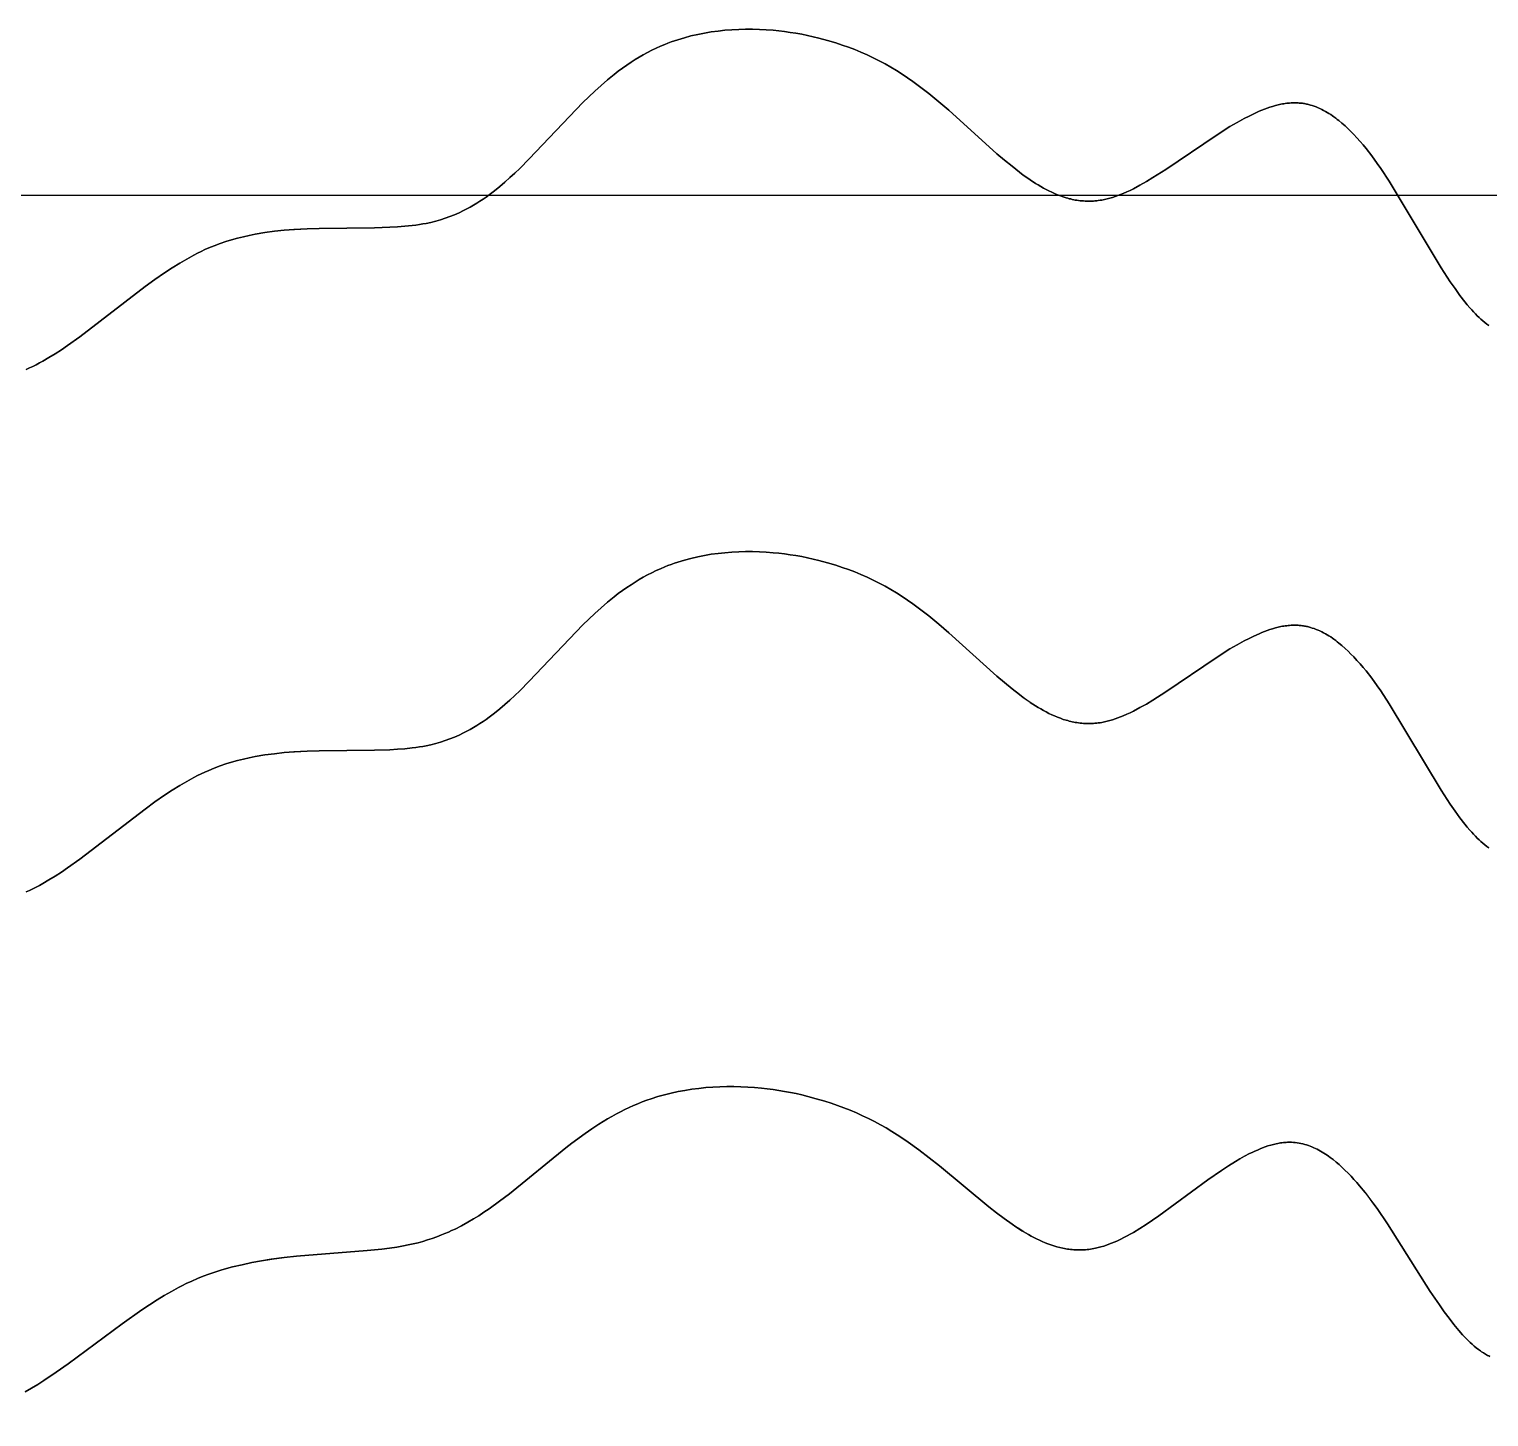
# Model space of a CAD drawing. Header units: feet. Extents: x 0 to 1.5, y 93.18 to 96.08.
# Drawn here: x 0.9375 to 1.125, y 95.8431 to 96.0213 of the extents above; entities that cross this region are included whole.
import ezdxf

# ---------------------------------------------------------------- set-up
doc = ezdxf.new("R2010")
doc.units = ezdxf.units.FT
doc.header["$MEASUREMENT"] = 0
doc.layers.add('Default', color=7, linetype='Continuous', true_color=0x000000)

msp = doc.modelspace()

# ---------------------------------------------------------------- linework, layer by layer
at = {"layer": 'Default'}
for points in [[(0.93711, 95.97762), (0.93755, 95.97782), (0.93798, 95.97802), (0.9384, 95.97824), (0.93882, 95.97846), (0.93924, 95.97869), (0.94004, 95.97915), (0.94085, 95.97965), (0.94164, 95.98017), (0.94244, 95.98071), (0.94399, 95.98182), (0.95239, 95.98827), (0.95363, 95.98917), (0.9549, 95.99004), (0.95585, 95.99067), (0.95683, 95.99128), (0.95773, 95.99182), (0.95866, 95.99232), (0.95913, 95.99257), (0.9596, 95.9928), (0.96008, 95.99302), (0.96056, 95.99324), (0.96128, 95.99353), (0.96202, 95.99381), (0.96275, 95.99406), (0.9635, 95.99429), (0.96425, 95.9945), (0.96501, 95.99468), (0.96577, 95.99485), (0.96654, 95.99501), (0.96777, 95.99521), (0.96901, 95.99538), (0.97026, 95.99551), (0.97159, 95.99561), (0.97319, 95.9957), (0.97477, 95.99575), (0.98185, 95.99583), (0.98383, 95.99589), (0.9848, 95.99595), (0.98574, 95.99602), (0.98669, 95.99612), (0.98717, 95.99618), (0.98764, 95.99625), (0.98806, 95.99632), (0.98848, 95.9964), (0.9891, 95.99653), (0.98973, 95.99669), (0.99034, 95.99686), (0.99094, 95.99706), (0.99154, 95.99727), (0.99214, 95.99751), (0.99272, 95.99777), (0.9933, 95.99804), (0.99373, 95.99827), (0.99416, 95.9985), (0.99458, 95.99874), (0.99499, 95.99899), (0.9954, 95.99924), (0.9958, 95.99951), (0.9962, 95.99978), (0.99659, 96.00007), (0.99728, 96.00059), (0.99795, 96.00113), (0.99861, 96.00169), (0.99926, 96.00227), (0.99989, 96.00286), (1.00052, 96.00346), (1.00173, 96.00469), (1.00862, 96.01194), (1.01014, 96.01339), (1.01096, 96.01413), (1.0118, 96.01484), (1.01265, 96.01554), (1.01318, 96.01594), (1.01372, 96.01634), (1.01426, 96.01672), (1.01482, 96.0171), (1.01533, 96.01743), (1.01586, 96.01775), (1.01639, 96.01805), (1.01692, 96.01835), (1.01747, 96.01863), (1.01802, 96.01889), (1.01858, 96.01915), (1.01914, 96.01939), (1.01956, 96.01955), (1.01997, 96.0197), (1.02039, 96.01985), (1.02081, 96.01999), (1.02166, 96.02025), (1.02251, 96.02047), (1.02338, 96.02067), (1.02425, 96.02085), (1.02512, 96.02099), (1.026, 96.02111), (1.02688, 96.02121), (1.02776, 96.02128), (1.02864, 96.02132), (1.02953, 96.02134), (1.03042, 96.02134), (1.0313, 96.02132), (1.03219, 96.02128), (1.03307, 96.02121), (1.0338, 96.02113), (1.03453, 96.02105), (1.03526, 96.02094), (1.03599, 96.02083), (1.03674, 96.02069), (1.03748, 96.02054), (1.03822, 96.02038), (1.03895, 96.0202), (1.04004, 96.0199), (1.04111, 96.01958), (1.04193, 96.01931), (1.04275, 96.01902), (1.04355, 96.01872), (1.04435, 96.01839), (1.04514, 96.01805), (1.04593, 96.01768), (1.0467, 96.01729), (1.04746, 96.01689), (1.0482, 96.01647), (1.04892, 96.01603), (1.04964, 96.01557), (1.05034, 96.0151), (1.05103, 96.01462), (1.05171, 96.01412), (1.05305, 96.01309), (1.05436, 96.01202), (1.05564, 96.01092), (1.06182, 96.00535), (1.06278, 96.00452), (1.06375, 96.00373), (1.06471, 96.00297), (1.06519, 96.00261), (1.06596, 96.00207), (1.06609, 96.00197), (1.06676, 96.00154), (1.0671, 96.00133), (1.06744, 96.00112), (1.06779, 96.00093), (1.06814, 96.00074), (1.06849, 96.00056), (1.06885, 96.00039), (1.06922, 96.00022), (1.06959, 96.00007), (1.06996, 95.99993), (1.07033, 95.9998), (1.07072, 95.99968), (1.07091, 95.99962), (1.0711, 95.99957), (1.07129, 95.99953), (1.07149, 95.99948), (1.07168, 95.99944), (1.07188, 95.9994), (1.07209, 95.99937), (1.0723, 95.99934), (1.0725, 95.99931), (1.07271, 95.99929), (1.07292, 95.99928), (1.07313, 95.99926), (1.07334, 95.99926), (1.07356, 95.99925), (1.07377, 95.99925), (1.07398, 95.99926), (1.0742, 95.99927), (1.07441, 95.99929), (1.07463, 95.99931), (1.07484, 95.99933), (1.07506, 95.99937), (1.07528, 95.9994), (1.07563, 95.99947), (1.07598, 95.99955), (1.07632, 95.99964), (1.07667, 95.99974), (1.07701, 95.99985), (1.07735, 95.99997), (1.07768, 96.0001), (1.07801, 96.00023), (1.07851, 96.00045), (1.07893, 96.00064), (1.07935, 96.00085), (1.08019, 96.00129), (1.08102, 96.00177), (1.08186, 96.00227), (1.08349, 96.00331), (1.08996, 96.0077), (1.09175, 96.00883), (1.09267, 96.00937), (1.09359, 96.00988), (1.0942, 96.01019), (1.09482, 96.01049), (1.09549, 96.0108), (1.09583, 96.01094), (1.09618, 96.01107), (1.09653, 96.0112), (1.09688, 96.01132), (1.09723, 96.01143), (1.09758, 96.01153), (1.09794, 96.01162), (1.0983, 96.0117), (1.09849, 96.01174), (1.09867, 96.01177), (1.09885, 96.0118), (1.09904, 96.01182), (1.09922, 96.01184), (1.09941, 96.01186), (1.09959, 96.01187), (1.09978, 96.01188), (1.09996, 96.01189), (1.10015, 96.01189), (1.10033, 96.01188), (1.10052, 96.01187), (1.10065, 96.01186), (1.10078, 96.01185), (1.10091, 96.01184), (1.10105, 96.01182), (1.10118, 96.0118), (1.10131, 96.01178), (1.10144, 96.01176), (1.10156, 96.01173), (1.10169, 96.0117), (1.10182, 96.01167), (1.10208, 96.0116), (1.10233, 96.01153), (1.10258, 96.01144), (1.10283, 96.01135), (1.10307, 96.01125), (1.10331, 96.01114), (1.10355, 96.01103), (1.10378, 96.01091), (1.10401, 96.01078), (1.10424, 96.01065), (1.10447, 96.01051), (1.10469, 96.01037), (1.1049, 96.01022), (1.10511, 96.01007), (1.10533, 96.00992), (1.10553, 96.00976), (1.10574, 96.0096), (1.10614, 96.00926), (1.10654, 96.00891), (1.10692, 96.00855), (1.10729, 96.00818), (1.10765, 96.00781), (1.10806, 96.00738), (1.10846, 96.00693), (1.10885, 96.00647), (1.10923, 96.00601), (1.10996, 96.00506), (1.11067, 96.0041), (1.11113, 96.00344), (1.11222, 96.0018), (1.11889, 95.9907), (1.12005, 95.9889), (1.12066, 95.98801), (1.12129, 95.98714), (1.12192, 95.98632), (1.12224, 95.98592), (1.12257, 95.98554), (1.1228, 95.98528), (1.12304, 95.98502), (1.12328, 95.98477), (1.12352, 95.98452), (1.12375, 95.9843), (1.12399, 95.98408), (1.12423, 95.98387), (1.12448, 95.98366), (1.12474, 95.98346), (1.12487, 95.98337), (1.125, 95.98327)], [(1.125, 95.98327), (1.12487, 95.98337), (1.12474, 95.98346), (1.12448, 95.98366), (1.12423, 95.98387), (1.12399, 95.98408), (1.12375, 95.9843), (1.12352, 95.98452), (1.12328, 95.98477), (1.12304, 95.98502), (1.1228, 95.98528), (1.12257, 95.98554), (1.12224, 95.98592), (1.12192, 95.98632), (1.12129, 95.98714), (1.12066, 95.98801), (1.12005, 95.9889), (1.11889, 95.9907), (1.11222, 96.0018), (1.11113, 96.00344), (1.11067, 96.0041), (1.10996, 96.00506), (1.10923, 96.00601), (1.10885, 96.00647), (1.10846, 96.00693), (1.10806, 96.00738), (1.10765, 96.00781), (1.10729, 96.00818), (1.10692, 96.00855), (1.10654, 96.00891), (1.10614, 96.00926), (1.10574, 96.0096), (1.10553, 96.00976), (1.10533, 96.00992), (1.10511, 96.01007), (1.1049, 96.01022), (1.10469, 96.01037), (1.10447, 96.01051), (1.10424, 96.01065), (1.10401, 96.01078), (1.10378, 96.01091), (1.10355, 96.01103), (1.10331, 96.01114), (1.10307, 96.01125), (1.10283, 96.01135), (1.10258, 96.01144), (1.10233, 96.01153), (1.10208, 96.0116), (1.10182, 96.01167), (1.10169, 96.0117), (1.10156, 96.01173), (1.10144, 96.01176), (1.10131, 96.01178), (1.10118, 96.0118), (1.10105, 96.01182), (1.10091, 96.01184), (1.10078, 96.01185), (1.10065, 96.01186), (1.10052, 96.01187), (1.10033, 96.01188), (1.10015, 96.01189), (1.09996, 96.01189), (1.09978, 96.01188), (1.09959, 96.01187), (1.09941, 96.01186), (1.09922, 96.01184), (1.09904, 96.01182), (1.09885, 96.0118), (1.09867, 96.01177), (1.09849, 96.01174), (1.0983, 96.0117), (1.09794, 96.01162), (1.09758, 96.01153), (1.09723, 96.01143), (1.09688, 96.01132), (1.09653, 96.0112), (1.09618, 96.01107), (1.09583, 96.01094), (1.09549, 96.0108), (1.09482, 96.01049), (1.0942, 96.01019), (1.09359, 96.00988), (1.09267, 96.00937), (1.09175, 96.00883), (1.08996, 96.0077), (1.08349, 96.00331), (1.08186, 96.00227), (1.08102, 96.00177), (1.08019, 96.00129), (1.07935, 96.00085), (1.07893, 96.00064), (1.07851, 96.00045), (1.07801, 96.00023), (1.07768, 96.0001), (1.07735, 95.99997), (1.07701, 95.99985), (1.07667, 95.99974), (1.07632, 95.99964), (1.07598, 95.99955), (1.07563, 95.99947), (1.07528, 95.9994), (1.07506, 95.99937), (1.07484, 95.99933), (1.07463, 95.99931), (1.07441, 95.99929), (1.0742, 95.99927), (1.07398, 95.99926), (1.07377, 95.99925), (1.07356, 95.99925), (1.07334, 95.99926), (1.07313, 95.99926), (1.07292, 95.99928), (1.07271, 95.99929), (1.0725, 95.99931), (1.0723, 95.99934), (1.07209, 95.99937), (1.07188, 95.9994), (1.07168, 95.99944), (1.07149, 95.99948), (1.07129, 95.99953), (1.0711, 95.99957), (1.07091, 95.99962), (1.07072, 95.99968), (1.07033, 95.9998), (1.06996, 95.99993), (1.06959, 96.00007), (1.06922, 96.00022), (1.06885, 96.00039), (1.06849, 96.00056), (1.06814, 96.00074), (1.06779, 96.00093), (1.06744, 96.00112), (1.0671, 96.00133), (1.06676, 96.00154), (1.06609, 96.00197), (1.06567, 96.00227), (1.06519, 96.00261), (1.06471, 96.00297), (1.06375, 96.00373), (1.06278, 96.00452), (1.06182, 96.00535), (1.05564, 96.01092), (1.05436, 96.01202), (1.05305, 96.01309), (1.05171, 96.01412), (1.05103, 96.01462), (1.05034, 96.0151), (1.04964, 96.01557), (1.04892, 96.01603), (1.0482, 96.01647), (1.04746, 96.01689), (1.0467, 96.01729), (1.04593, 96.01768), (1.04514, 96.01805), (1.04435, 96.01839), (1.04355, 96.01872), (1.04275, 96.01902), (1.04193, 96.01931), (1.04111, 96.01958), (1.04004, 96.0199), (1.03895, 96.0202), (1.03822, 96.02038), (1.03748, 96.02054), (1.03674, 96.02069), (1.03599, 96.02083), (1.03526, 96.02094), (1.03453, 96.02105), (1.0338, 96.02113), (1.03307, 96.02121), (1.03219, 96.02128), (1.0313, 96.02132), (1.03042, 96.02134), (1.02953, 96.02134), (1.02864, 96.02132), (1.02776, 96.02128), (1.02688, 96.02121), (1.026, 96.02111), (1.02512, 96.02099), (1.02425, 96.02085), (1.02338, 96.02067), (1.02251, 96.02047), (1.02166, 96.02025), (1.02081, 96.01999), (1.02039, 96.01985), (1.01997, 96.0197), (1.01956, 96.01955), (1.01914, 96.01939), (1.01858, 96.01915), (1.01802, 96.01889), (1.01747, 96.01863), (1.01692, 96.01835), (1.01639, 96.01805), (1.01586, 96.01775), (1.01533, 96.01743), (1.01482, 96.0171), (1.01426, 96.01672), (1.01372, 96.01634), (1.01318, 96.01594), (1.01265, 96.01554), (1.0118, 96.01484), (1.01096, 96.01413), (1.01014, 96.01339), (1.00862, 96.01194), (1.00173, 96.00469), (1.00052, 96.00346), (0.99989, 96.00286), (0.99926, 96.00227), (0.99861, 96.00169), (0.99795, 96.00113), (0.99728, 96.00059), (0.99659, 96.00007), (0.9962, 95.99978), (0.9958, 95.99951), (0.9954, 95.99924), (0.99499, 95.99899), (0.99458, 95.99874), (0.99416, 95.9985), (0.99373, 95.99827), (0.9933, 95.99804), (0.99272, 95.99777), (0.99214, 95.99751), (0.99154, 95.99727), (0.99094, 95.99706), (0.99034, 95.99686), (0.98973, 95.99669), (0.9891, 95.99653), (0.98848, 95.9964), (0.98806, 95.99632), (0.98764, 95.99625), (0.98717, 95.99618), (0.98669, 95.99612), (0.98574, 95.99602), (0.9848, 95.99595), (0.98383, 95.99589), (0.98185, 95.99583), (0.97477, 95.99575), (0.97319, 95.9957), (0.97151, 95.99561), (0.97026, 95.99551), (0.96901, 95.99538), (0.96777, 95.99521), (0.96654, 95.99501), (0.96577, 95.99485), (0.96501, 95.99468), (0.96425, 95.9945), (0.9635, 95.99429), (0.96275, 95.99406), (0.96202, 95.99381), (0.96128, 95.99353), (0.96056, 95.99324), (0.96008, 95.99302), (0.9596, 95.9928), (0.95913, 95.99257), (0.95866, 95.99232), (0.95773, 95.99182), (0.95683, 95.99128), (0.95585, 95.99067), (0.9549, 95.99004), (0.95363, 95.98917), (0.95239, 95.98827), (0.94399, 95.98182), (0.94244, 95.98071), (0.94164, 95.98017), (0.94085, 95.97965), (0.94004, 95.97915), (0.93924, 95.97869), (0.93882, 95.97846), (0.9384, 95.97824), (0.93798, 95.97802), (0.93755, 95.97782), (0.93711, 95.97762)], [(0.93711, 95.91051), (0.93755, 95.91071), (0.93798, 95.91091), (0.9384, 95.91113), (0.93882, 95.91135), (0.93924, 95.91157), (0.94004, 95.91204), (0.94085, 95.91254), (0.94164, 95.91306), (0.94244, 95.91359), (0.94399, 95.91471), (0.95239, 95.92115), (0.95363, 95.92206), (0.9549, 95.92293), (0.95585, 95.92356), (0.95683, 95.92417), (0.95773, 95.9247), (0.95866, 95.92521), (0.95913, 95.92545), (0.9596, 95.92569), (0.96008, 95.92591), (0.96056, 95.92612), (0.96128, 95.92642), (0.96202, 95.9267), (0.96275, 95.92695), (0.9635, 95.92718), (0.96425, 95.92738), (0.96501, 95.92757), (0.96577, 95.92774), (0.96654, 95.92789), (0.96777, 95.9281), (0.96901, 95.92826), (0.97026, 95.9284), (0.97159, 95.9285), (0.97319, 95.92859), (0.97477, 95.92864), (0.98185, 95.92872), (0.98383, 95.92878), (0.9848, 95.92884), (0.98574, 95.92891), (0.98669, 95.92901), (0.98717, 95.92907), (0.98764, 95.92914), (0.98806, 95.92921), (0.98848, 95.92929), (0.9891, 95.92942), (0.98973, 95.92958), (0.99034, 95.92975), (0.99094, 95.92995), (0.99154, 95.93016), (0.99214, 95.9304), (0.99272, 95.93066), (0.9933, 95.93093), (0.99373, 95.93115), (0.99416, 95.93138), (0.99458, 95.93162), (0.99499, 95.93187), (0.9954, 95.93213), (0.9958, 95.9324), (0.9962, 95.93267), (0.99659, 95.93295), (0.99728, 95.93348), (0.99795, 95.93402), (0.99861, 95.93458), (0.99926, 95.93516), (0.99989, 95.93575), (1.00052, 95.93635), (1.00173, 95.93758), (1.00862, 95.94483), (1.01014, 95.94628), (1.01096, 95.94702), (1.0118, 95.94773), (1.01265, 95.94842), (1.01318, 95.94883), (1.01372, 95.94923), (1.01426, 95.94961), (1.01482, 95.94998), (1.01533, 95.95031), (1.01586, 95.95063), (1.01639, 95.95094), (1.01692, 95.95123), (1.01747, 95.95151), (1.01802, 95.95178), (1.01858, 95.95203), (1.01914, 95.95227), (1.01956, 95.95244), (1.01997, 95.95259), (1.02039, 95.95274), (1.02081, 95.95288), (1.02166, 95.95313), (1.02251, 95.95336), (1.02338, 95.95356), (1.02425, 95.95373), (1.02512, 95.95388), (1.026, 95.954), (1.02688, 95.95409), (1.02776, 95.95416), (1.02864, 95.95421), (1.02953, 95.95423), (1.03042, 95.95423), (1.0313, 95.95421), (1.03219, 95.95416), (1.03307, 95.95409), (1.0338, 95.95402), (1.03453, 95.95393), (1.03526, 95.95383), (1.03599, 95.95371), (1.03674, 95.95358), (1.03748, 95.95343), (1.03822, 95.95326), (1.03895, 95.95308), (1.04004, 95.95279), (1.04111, 95.95247), (1.04193, 95.9522), (1.04275, 95.95191), (1.04355, 95.95161), (1.04435, 95.95128), (1.04514, 95.95093), (1.04593, 95.95057), (1.0467, 95.95018), (1.04746, 95.94978), (1.0482, 95.94935), (1.04892, 95.94892), (1.04964, 95.94846), (1.05034, 95.94799), (1.05103, 95.94751), (1.05171, 95.94701), (1.05305, 95.94598), (1.05436, 95.94491), (1.05564, 95.94381), (1.06182, 95.93824), (1.06278, 95.93741), (1.06375, 95.93661), (1.06471, 95.93586), (1.06519, 95.9355), (1.06596, 95.93496), (1.06609, 95.93486), (1.06676, 95.93443), (1.0671, 95.93422), (1.06744, 95.93401), (1.06779, 95.93382), (1.06814, 95.93363), (1.06849, 95.93345), (1.06885, 95.93327), (1.06922, 95.93311), (1.06959, 95.93296), (1.06996, 95.93281), (1.07033, 95.93268), (1.07072, 95.93257), (1.07091, 95.93251), (1.0711, 95.93246), (1.07129, 95.93241), (1.07149, 95.93237), (1.07168, 95.93233), (1.07188, 95.93229), (1.07209, 95.93226), (1.0723, 95.93223), (1.0725, 95.9322), (1.07271, 95.93218), (1.07292, 95.93216), (1.07313, 95.93215), (1.07334, 95.93214), (1.07356, 95.93214), (1.07377, 95.93214), (1.07398, 95.93215), (1.0742, 95.93216), (1.07441, 95.93218), (1.07463, 95.9322), (1.07484, 95.93222), (1.07506, 95.93225), (1.07528, 95.93229), (1.07563, 95.93236), (1.07598, 95.93244), (1.07632, 95.93253), (1.07667, 95.93263), (1.07701, 95.93274), (1.07735, 95.93286), (1.07768, 95.93299), (1.07801, 95.93312), (1.07851, 95.93334), (1.07893, 95.93353), (1.07935, 95.93374), (1.08019, 95.93418), (1.08102, 95.93465), (1.08186, 95.93515), (1.08349, 95.9362), (1.08996, 95.94058), (1.09175, 95.94172), (1.09267, 95.94226), (1.09359, 95.94277), (1.0942, 95.94308), (1.09482, 95.94338), (1.09549, 95.94368), (1.09583, 95.94383), (1.09618, 95.94396), (1.09653, 95.94409), (1.09688, 95.94421), (1.09723, 95.94432), (1.09758, 95.94442), (1.09794, 95.94451), (1.0983, 95.94459), (1.09849, 95.94463), (1.09867, 95.94466), (1.09885, 95.94469), (1.09904, 95.94471), (1.09922, 95.94473), (1.09941, 95.94475), (1.09959, 95.94476), (1.09978, 95.94477), (1.09996, 95.94477), (1.10015, 95.94477), (1.10033, 95.94477), (1.10052, 95.94476), (1.10065, 95.94475), (1.10078, 95.94474), (1.10091, 95.94473), (1.10105, 95.94471), (1.10118, 95.94469), (1.10131, 95.94467), (1.10144, 95.94464), (1.10156, 95.94462), (1.10169, 95.94459), (1.10182, 95.94456), (1.10208, 95.94449), (1.10233, 95.94441), (1.10258, 95.94433), (1.10283, 95.94424), (1.10307, 95.94414), (1.10331, 95.94403), (1.10355, 95.94391), (1.10378, 95.94379), (1.10401, 95.94367), (1.10424, 95.94354), (1.10447, 95.9434), (1.10469, 95.94326), (1.1049, 95.94311), (1.10511, 95.94296), (1.10533, 95.94281), (1.10553, 95.94265), (1.10574, 95.94248), (1.10614, 95.94215), (1.10654, 95.9418), (1.10692, 95.94144), (1.10729, 95.94107), (1.10765, 95.9407), (1.10806, 95.94026), (1.10846, 95.93982), (1.10885, 95.93936), (1.10923, 95.93889), (1.10996, 95.93795), (1.11067, 95.93699), (1.11113, 95.93633), (1.11222, 95.93469), (1.11889, 95.92359), (1.12005, 95.92179), (1.12066, 95.9209), (1.12129, 95.92003), (1.12192, 95.9192), (1.12224, 95.91881), (1.12257, 95.91843), (1.1228, 95.91817), (1.12304, 95.91791), (1.12328, 95.91766), (1.12352, 95.91741), (1.12375, 95.91719), (1.12399, 95.91697), (1.12423, 95.91676), (1.12448, 95.91655), (1.12474, 95.91635), (1.12487, 95.91625), (1.125, 95.91616)], [(1.125, 95.91616), (1.12487, 95.91625), (1.12474, 95.91635), (1.12448, 95.91655), (1.12423, 95.91676), (1.12399, 95.91697), (1.12375, 95.91719), (1.12352, 95.91741), (1.12328, 95.91766), (1.12304, 95.91791), (1.1228, 95.91817), (1.12257, 95.91843), (1.12224, 95.91881), (1.12192, 95.9192), (1.12129, 95.92003), (1.12066, 95.9209), (1.12005, 95.92179), (1.11889, 95.92359), (1.11222, 95.93469), (1.11113, 95.93633), (1.11067, 95.93699), (1.10996, 95.93795), (1.10923, 95.93889), (1.10885, 95.93936), (1.10846, 95.93982), (1.10806, 95.94026), (1.10765, 95.9407), (1.10729, 95.94107), (1.10692, 95.94144), (1.10654, 95.9418), (1.10614, 95.94215), (1.10574, 95.94248), (1.10553, 95.94265), (1.10533, 95.94281), (1.10511, 95.94296), (1.1049, 95.94311), (1.10469, 95.94326), (1.10447, 95.9434), (1.10424, 95.94354), (1.10401, 95.94367), (1.10378, 95.94379), (1.10355, 95.94391), (1.10331, 95.94403), (1.10307, 95.94414), (1.10283, 95.94424), (1.10258, 95.94433), (1.10233, 95.94441), (1.10208, 95.94449), (1.10182, 95.94456), (1.10169, 95.94459), (1.10156, 95.94462), (1.10144, 95.94464), (1.10131, 95.94467), (1.10118, 95.94469), (1.10105, 95.94471), (1.10091, 95.94473), (1.10078, 95.94474), (1.10065, 95.94475), (1.10052, 95.94476), (1.10033, 95.94477), (1.10015, 95.94477), (1.09996, 95.94477), (1.09978, 95.94477), (1.09959, 95.94476), (1.09941, 95.94475), (1.09922, 95.94473), (1.09904, 95.94471), (1.09885, 95.94469), (1.09867, 95.94466), (1.09849, 95.94463), (1.0983, 95.94459), (1.09794, 95.94451), (1.09758, 95.94442), (1.09723, 95.94432), (1.09688, 95.94421), (1.09653, 95.94409), (1.09618, 95.94396), (1.09583, 95.94383), (1.09549, 95.94368), (1.09482, 95.94338), (1.0942, 95.94308), (1.09359, 95.94277), (1.09267, 95.94226), (1.09175, 95.94172), (1.08996, 95.94058), (1.08349, 95.9362), (1.08186, 95.93515), (1.08102, 95.93465), (1.08019, 95.93418), (1.07935, 95.93374), (1.07893, 95.93353), (1.07851, 95.93334), (1.07801, 95.93312), (1.07768, 95.93299), (1.07735, 95.93286), (1.07701, 95.93274), (1.07667, 95.93263), (1.07632, 95.93253), (1.07598, 95.93244), (1.07563, 95.93236), (1.07528, 95.93229), (1.07506, 95.93225), (1.07484, 95.93222), (1.07463, 95.9322), (1.07441, 95.93218), (1.0742, 95.93216), (1.07398, 95.93215), (1.07377, 95.93214), (1.07356, 95.93214), (1.07334, 95.93214), (1.07313, 95.93215), (1.07292, 95.93216), (1.07271, 95.93218), (1.0725, 95.9322), (1.0723, 95.93223), (1.07209, 95.93226), (1.07188, 95.93229), (1.07168, 95.93233), (1.07149, 95.93237), (1.07129, 95.93241), (1.0711, 95.93246), (1.07091, 95.93251), (1.07072, 95.93257), (1.07033, 95.93268), (1.06996, 95.93281), (1.06959, 95.93296), (1.06922, 95.93311), (1.06885, 95.93327), (1.06849, 95.93345), (1.06814, 95.93363), (1.06779, 95.93382), (1.06744, 95.93401), (1.0671, 95.93422), (1.06676, 95.93443), (1.06609, 95.93486), (1.06567, 95.93515), (1.06519, 95.9355), (1.06471, 95.93586), (1.06375, 95.93661), (1.06278, 95.93741), (1.06182, 95.93824), (1.05564, 95.94381), (1.05436, 95.94491), (1.05305, 95.94598), (1.05171, 95.94701), (1.05103, 95.94751), (1.05034, 95.94799), (1.04964, 95.94846), (1.04892, 95.94892), (1.0482, 95.94935), (1.04746, 95.94978), (1.0467, 95.95018), (1.04593, 95.95057), (1.04514, 95.95093), (1.04435, 95.95128), (1.04355, 95.95161), (1.04275, 95.95191), (1.04193, 95.9522), (1.04111, 95.95247), (1.04004, 95.95279), (1.03895, 95.95308), (1.03822, 95.95326), (1.03748, 95.95343), (1.03674, 95.95358), (1.03599, 95.95371), (1.03526, 95.95383), (1.03453, 95.95393), (1.0338, 95.95402), (1.03307, 95.95409), (1.03219, 95.95416), (1.0313, 95.95421), (1.03042, 95.95423), (1.02953, 95.95423), (1.02864, 95.95421), (1.02776, 95.95416), (1.02688, 95.95409), (1.026, 95.954), (1.02512, 95.95388), (1.02425, 95.95373), (1.02338, 95.95356), (1.02251, 95.95336), (1.02166, 95.95313), (1.02081, 95.95288), (1.02039, 95.95274), (1.01997, 95.95259), (1.01956, 95.95244), (1.01914, 95.95227), (1.01858, 95.95203), (1.01802, 95.95178), (1.01747, 95.95151), (1.01692, 95.95123), (1.01639, 95.95094), (1.01586, 95.95063), (1.01533, 95.95031), (1.01482, 95.94998), (1.01426, 95.94961), (1.01372, 95.94923), (1.01318, 95.94883), (1.01265, 95.94842), (1.0118, 95.94773), (1.01096, 95.94702), (1.01014, 95.94628), (1.00862, 95.94483), (1.00173, 95.93758), (1.00052, 95.93635), (0.99989, 95.93575), (0.99926, 95.93516), (0.99861, 95.93458), (0.99795, 95.93402), (0.99728, 95.93348), (0.99659, 95.93295), (0.9962, 95.93267), (0.9958, 95.9324), (0.9954, 95.93213), (0.99499, 95.93187), (0.99458, 95.93162), (0.99416, 95.93138), (0.99373, 95.93115), (0.9933, 95.93093), (0.99272, 95.93066), (0.99214, 95.9304), (0.99154, 95.93016), (0.99094, 95.92995), (0.99034, 95.92975), (0.98973, 95.92958), (0.9891, 95.92942), (0.98848, 95.92929), (0.98806, 95.92921), (0.98764, 95.92914), (0.98717, 95.92907), (0.98669, 95.92901), (0.98574, 95.92891), (0.9848, 95.92884), (0.98383, 95.92878), (0.98185, 95.92872), (0.97477, 95.92864), (0.97319, 95.92859), (0.97151, 95.92849), (0.97026, 95.9284), (0.96901, 95.92826), (0.96777, 95.9281), (0.96654, 95.92789), (0.96577, 95.92774), (0.96501, 95.92757), (0.96425, 95.92738), (0.9635, 95.92718), (0.96275, 95.92695), (0.96202, 95.9267), (0.96128, 95.92642), (0.96056, 95.92612), (0.96008, 95.92591), (0.9596, 95.92569), (0.95913, 95.92545), (0.95866, 95.92521), (0.95773, 95.9247), (0.95683, 95.92417), (0.95585, 95.92356), (0.9549, 95.92293), (0.95363, 95.92206), (0.95239, 95.92115), (0.94399, 95.91471), (0.94244, 95.91359), (0.94164, 95.91306), (0.94085, 95.91254), (0.94004, 95.91204), (0.93924, 95.91157), (0.93882, 95.91135), (0.9384, 95.91113), (0.93798, 95.91091), (0.93755, 95.91071), (0.93711, 95.91051)], [(0.93698, 95.8463), (0.93779, 95.84676), (0.9386, 95.84724), (0.9394, 95.84775), (0.94097, 95.84879), (0.94249, 95.84986), (0.94946, 95.85503), (0.95198, 95.85681), (0.95294, 95.85746), (0.95392, 95.85809), (0.95483, 95.85865), (0.95576, 95.85919), (0.9567, 95.8597), (0.95718, 95.85995), (0.95766, 95.86019), (0.95838, 95.86052), (0.95911, 95.86083), (0.95985, 95.86113), (0.96059, 95.8614), (0.96134, 95.86166), (0.9621, 95.8619), (0.96286, 95.86212), (0.96363, 95.86233), (0.96486, 95.86262), (0.96609, 95.86288), (0.96734, 95.86311), (0.96867, 95.86332), (0.97026, 95.86353), (0.97184, 95.86371), (0.98092, 95.86443), (0.98282, 95.86462), (0.98378, 95.86474), (0.98473, 95.86488), (0.98557, 95.86502), (0.9862, 95.86515), (0.98683, 95.86529), (0.98745, 95.86544), (0.98806, 95.86561), (0.98867, 95.86579), (0.98928, 95.86599), (0.98988, 95.86621), (0.99048, 95.86644), (0.99091, 95.86662), (0.99135, 95.86681), (0.99177, 95.867), (0.9922, 95.8672), (0.99303, 95.86762), (0.99386, 95.86808), (0.99456, 95.86849), (0.99524, 95.86891), (0.99592, 95.86936), (0.99659, 95.86981), (0.9979, 95.87076), (0.99918, 95.87174), (1.00645, 95.87764), (1.00721, 95.87822), (1.00892, 95.87947), (1.00979, 95.88007), (1.01068, 95.88066), (1.01179, 95.88134), (1.01236, 95.88167), (1.01293, 95.88199), (1.01347, 95.88227), (1.01402, 95.88255), (1.01457, 95.88281), (1.01513, 95.88306), (1.01569, 95.8833), (1.01625, 95.88352), (1.01683, 95.88374), (1.01741, 95.88394), (1.01825, 95.88421), (1.01911, 95.88445), (1.01997, 95.88466), (1.02085, 95.88485), (1.02173, 95.88501), (1.02262, 95.88515), (1.02352, 95.88527), (1.02442, 95.88536), (1.02532, 95.88543), (1.02622, 95.88547), (1.02712, 95.8855), (1.02802, 95.8855), (1.02892, 95.88548), (1.02981, 95.88544), (1.03069, 95.88538), (1.03157, 95.8853), (1.03231, 95.88522), (1.03305, 95.88512), (1.03379, 95.88501), (1.03453, 95.88488), (1.03528, 95.88474), (1.03603, 95.88459), (1.03677, 95.88442), (1.03751, 95.88424), (1.03861, 95.88394), (1.03969, 95.88362), (1.04052, 95.88335), (1.04134, 95.88307), (1.04215, 95.88277), (1.04296, 95.88245), (1.04376, 95.88212), (1.04455, 95.88176), (1.04533, 95.88139), (1.0461, 95.881), (1.04685, 95.88059), (1.04758, 95.88018), (1.0483, 95.87974), (1.04901, 95.87929), (1.04971, 95.87883), (1.05041, 95.87836), (1.05177, 95.87738), (1.0531, 95.87636), (1.05442, 95.87532), (1.06078, 95.87005), (1.06177, 95.86927), (1.06276, 95.86853), (1.06375, 95.86782), (1.06425, 95.86749), (1.06503, 95.86698), (1.06517, 95.8669), (1.06586, 95.86649), (1.0662, 95.8663), (1.06656, 95.86611), (1.06691, 95.86593), (1.06727, 95.86576), (1.06763, 95.8656), (1.068, 95.86544), (1.06837, 95.8653), (1.06875, 95.86516), (1.06913, 95.86503), (1.06951, 95.86492), (1.06989, 95.86482), (1.07028, 95.86473), (1.07048, 95.86469), (1.07067, 95.86466), (1.07087, 95.86463), (1.07107, 95.8646), (1.07128, 95.86457), (1.0715, 95.86455), (1.07171, 95.86453), (1.07193, 95.86452), (1.07214, 95.86451), (1.07236, 95.86451), (1.07257, 95.86451), (1.07278, 95.86451), (1.073, 95.86452), (1.07321, 95.86454), (1.07342, 95.86456), (1.07364, 95.86458), (1.07385, 95.86461), (1.07406, 95.86465), (1.07427, 95.86468), (1.07449, 95.86473), (1.07484, 95.86481), (1.07518, 95.8649), (1.07553, 95.865), (1.07587, 95.86511), (1.07621, 95.86524), (1.07655, 95.86537), (1.07688, 95.8655), (1.07721, 95.86565), (1.07771, 95.86588), (1.07812, 95.86609), (1.07853, 95.86631), (1.07894, 95.86654), (1.07936, 95.86677), (1.08018, 95.86728), (1.081, 95.8678), (1.0826, 95.8689), (1.08891, 95.87352), (1.09065, 95.87473), (1.09154, 95.87531), (1.09244, 95.87587), (1.09303, 95.87621), (1.09362, 95.87655), (1.09427, 95.87689), (1.0946, 95.87705), (1.09493, 95.8772), (1.09527, 95.87735), (1.09561, 95.8775), (1.09595, 95.87763), (1.09629, 95.87776), (1.09663, 95.87787), (1.09699, 95.87798), (1.09734, 95.87807), (1.09752, 95.87812), (1.0977, 95.87816), (1.09788, 95.87819), (1.09806, 95.87823), (1.09824, 95.87826), (1.09842, 95.87828), (1.09861, 95.8783), (1.09879, 95.87832), (1.09897, 95.87833), (1.09915, 95.87834), (1.0994, 95.87834), (1.09965, 95.87834), (1.0999, 95.87832), (1.10014, 95.8783), (1.10038, 95.87827), (1.10063, 95.87823), (1.10087, 95.87818), (1.10111, 95.87813), (1.10135, 95.87807), (1.10159, 95.878), (1.10182, 95.87792), (1.10205, 95.87783), (1.10228, 95.87774), (1.10251, 95.87765), (1.10273, 95.87754), (1.10295, 95.87744), (1.10317, 95.87732), (1.10338, 95.8772), (1.1036, 95.87708), (1.1038, 95.87695), (1.10401, 95.87682), (1.10422, 95.87669), (1.10442, 95.87655), (1.10462, 95.8764), (1.10501, 95.87611), (1.10539, 95.8758), (1.10576, 95.87548), (1.10612, 95.87516), (1.10652, 95.87478), (1.10692, 95.87439), (1.1073, 95.87399), (1.10768, 95.87358), (1.10805, 95.87317), (1.10841, 95.87275), (1.1091, 95.8719), (1.10956, 95.87131), (1.11011, 95.87058), (1.11065, 95.86983), (1.11199, 95.86787), (1.11748, 95.85919), (1.11866, 95.85744), (1.11927, 95.85658), (1.11989, 95.85574), (1.12052, 95.85493), (1.12116, 95.85416), (1.12164, 95.85362), (1.12189, 95.85335), (1.12214, 95.85309), (1.12238, 95.85285), (1.12262, 95.85262), (1.12287, 95.85239), (1.12313, 95.85216), (1.12339, 95.85194), (1.12366, 95.85173), (1.12393, 95.85153), (1.12407, 95.85144), (1.12431, 95.85128), (1.12445, 95.8512), (1.12458, 95.85112), (1.12472, 95.85104), (1.12485, 95.85097), (1.12499, 95.8509), (1.12513, 95.85083)], [(1.12513, 95.85083), (1.12499, 95.8509), (1.12485, 95.85097), (1.12472, 95.85104), (1.12458, 95.85112), (1.12445, 95.8512), (1.12431, 95.85128), (1.12407, 95.85144), (1.12393, 95.85153), (1.12366, 95.85173), (1.12339, 95.85194), (1.12313, 95.85216), (1.12287, 95.85239), (1.12262, 95.85262), (1.12238, 95.85285), (1.12214, 95.85309), (1.12189, 95.85335), (1.12164, 95.85362), (1.12116, 95.85416), (1.12052, 95.85493), (1.11989, 95.85574), (1.11927, 95.85658), (1.11866, 95.85744), (1.11748, 95.85919), (1.11199, 95.86787), (1.11065, 95.86983), (1.11011, 95.87058), (1.1094, 95.87153), (1.1091, 95.8719), (1.10841, 95.87275), (1.10805, 95.87317), (1.10768, 95.87358), (1.1073, 95.87399), (1.10692, 95.87439), (1.10652, 95.87478), (1.10612, 95.87516), (1.10576, 95.87548), (1.10539, 95.8758), (1.10501, 95.87611), (1.10462, 95.8764), (1.10442, 95.87655), (1.10422, 95.87669), (1.10401, 95.87682), (1.1038, 95.87695), (1.1036, 95.87708), (1.10338, 95.8772), (1.10317, 95.87732), (1.10295, 95.87744), (1.10273, 95.87754), (1.10251, 95.87765), (1.10228, 95.87774), (1.10205, 95.87783), (1.10182, 95.87792), (1.10159, 95.878), (1.10135, 95.87807), (1.10111, 95.87813), (1.10087, 95.87818), (1.10063, 95.87823), (1.10038, 95.87827), (1.10014, 95.8783), (1.0999, 95.87832), (1.09965, 95.87834), (1.0994, 95.87834), (1.09915, 95.87834), (1.09897, 95.87833), (1.09879, 95.87832), (1.09861, 95.8783), (1.09842, 95.87828), (1.09824, 95.87826), (1.09806, 95.87823), (1.09788, 95.87819), (1.0977, 95.87816), (1.09752, 95.87812), (1.09734, 95.87807), (1.09699, 95.87798), (1.09663, 95.87787), (1.09629, 95.87776), (1.09595, 95.87763), (1.09561, 95.8775), (1.09527, 95.87735), (1.09493, 95.8772), (1.0946, 95.87705), (1.09427, 95.87689), (1.09362, 95.87655), (1.09303, 95.87621), (1.09244, 95.87587), (1.09154, 95.87531), (1.09065, 95.87473), (1.08891, 95.87352), (1.0826, 95.8689), (1.081, 95.8678), (1.08018, 95.86728), (1.07936, 95.86677), (1.07894, 95.86654), (1.07853, 95.86631), (1.07812, 95.86609), (1.07771, 95.86588), (1.07721, 95.86565), (1.07688, 95.8655), (1.07655, 95.86537), (1.07621, 95.86524), (1.07587, 95.86511), (1.07553, 95.865), (1.07518, 95.8649), (1.07484, 95.86481), (1.07449, 95.86473), (1.07427, 95.86468), (1.07406, 95.86465), (1.07385, 95.86461), (1.07364, 95.86458), (1.07342, 95.86456), (1.07321, 95.86454), (1.073, 95.86452), (1.07278, 95.86451), (1.07257, 95.86451), (1.07236, 95.86451), (1.07214, 95.86451), (1.07193, 95.86452), (1.07171, 95.86453), (1.0715, 95.86455), (1.07128, 95.86457), (1.07107, 95.8646), (1.07087, 95.86463), (1.07067, 95.86466), (1.07048, 95.86469), (1.07028, 95.86473), (1.06989, 95.86482), (1.06951, 95.86492), (1.06913, 95.86503), (1.06875, 95.86516), (1.06837, 95.8653), (1.068, 95.86544), (1.06763, 95.8656), (1.06727, 95.86576), (1.06691, 95.86593), (1.06656, 95.86611), (1.0662, 95.8663), (1.06586, 95.86649), (1.06517, 95.8669), (1.06474, 95.86717), (1.06425, 95.86749), (1.06375, 95.86782), (1.06276, 95.86853), (1.06177, 95.86927), (1.06078, 95.87005), (1.05442, 95.87532), (1.0531, 95.87636), (1.05177, 95.87738), (1.05041, 95.87836), (1.04971, 95.87883), (1.04901, 95.87929), (1.0483, 95.87974), (1.04758, 95.88018), (1.04685, 95.88059), (1.0461, 95.881), (1.04533, 95.88139), (1.04455, 95.88176), (1.04376, 95.88212), (1.04296, 95.88245), (1.04215, 95.88277), (1.04134, 95.88307), (1.04052, 95.88335), (1.03969, 95.88362), (1.03861, 95.88394), (1.03751, 95.88424), (1.03677, 95.88442), (1.03603, 95.88459), (1.03528, 95.88474), (1.03453, 95.88488), (1.03379, 95.88501), (1.03305, 95.88512), (1.03231, 95.88522), (1.03157, 95.8853), (1.03069, 95.88538), (1.02981, 95.88544), (1.02892, 95.88548), (1.02802, 95.8855), (1.02712, 95.8855), (1.02622, 95.88547), (1.02532, 95.88543), (1.02442, 95.88536), (1.02352, 95.88527), (1.02262, 95.88515), (1.02173, 95.88501), (1.02085, 95.88485), (1.01997, 95.88466), (1.01911, 95.88445), (1.01825, 95.88421), (1.01741, 95.88394), (1.01683, 95.88374), (1.01625, 95.88352), (1.01569, 95.8833), (1.01513, 95.88306), (1.01457, 95.88281), (1.01402, 95.88255), (1.01347, 95.88227), (1.01293, 95.88199), (1.01236, 95.88167), (1.01179, 95.88134), (1.01068, 95.88066), (1.00979, 95.88007), (1.00892, 95.87947), (1.00721, 95.87822), (1.00645, 95.87764), (0.99918, 95.87174), (0.9979, 95.87076), (0.99659, 95.86981), (0.99592, 95.86936), (0.99524, 95.86891), (0.99456, 95.86849), (0.99386, 95.86808), (0.99303, 95.86762), (0.9922, 95.8672), (0.99177, 95.867), (0.99135, 95.86681), (0.99091, 95.86662), (0.99048, 95.86644), (0.98988, 95.86621), (0.98928, 95.86599), (0.98867, 95.86579), (0.98806, 95.86561), (0.98745, 95.86544), (0.98683, 95.86529), (0.9862, 95.86515), (0.98557, 95.86502), (0.98473, 95.86488), (0.98378, 95.86474), (0.98282, 95.86462), (0.98092, 95.86443), (0.97184, 95.86371), (0.97026, 95.86353), (0.96859, 95.86331), (0.96734, 95.86311), (0.96609, 95.86288), (0.96486, 95.86262), (0.96363, 95.86233), (0.96286, 95.86212), (0.9621, 95.8619), (0.96134, 95.86166), (0.96059, 95.8614), (0.95985, 95.86113), (0.95911, 95.86083), (0.95838, 95.86052), (0.95766, 95.86019), (0.95718, 95.85995), (0.9567, 95.8597), (0.95576, 95.85919), (0.95483, 95.85865), (0.95392, 95.85809), (0.95294, 95.85746), (0.95198, 95.85681), (0.94946, 95.85503), (0.94249, 95.84986), (0.94097, 95.84879), (0.9394, 95.84775), (0.9386, 95.84724), (0.93779, 95.84676), (0.93698, 95.8463)]]:
    msp.add_lwpolyline(points, dxfattribs=at)
msp.add_lwpolyline([(0, 96), (1.5, 96), (1.5, 93.33333), (0, 93.33333)], close=True, dxfattribs=at)

doc.saveas('drawing.dxf')
